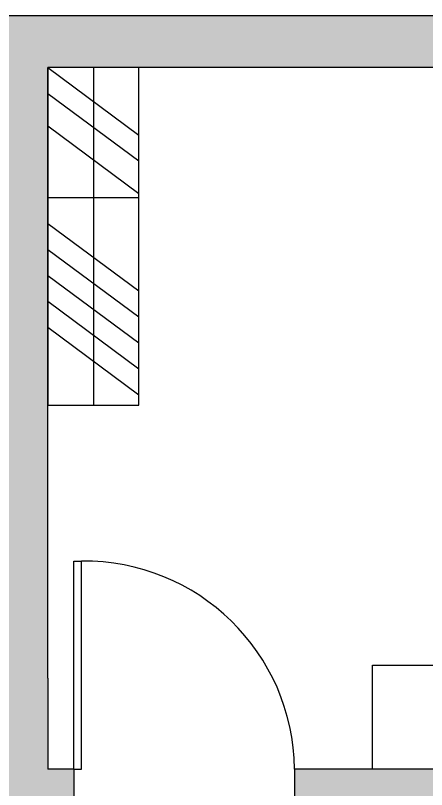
# Model space of a CAD drawing. Header units: millimetres. Extents: x -656 to 1500, y 0 to 1085.
# Drawn here: x 672.5 to 830.9, y 787.1 to 1085 of the extents above; entities that cross this region are included whole.
import ezdxf

# ---------------------------------------------------------------- set-up
doc = ezdxf.new("R2010")
doc.units = ezdxf.units.MM
for name, color, linetype, lineweight, true_color in [('1 - paredes', 7, 'Continuous', 25, 0x000000), ('2 - portas e janelas', 1, 'Continuous', 25, 0xff0000), ('4 - layouts dos objetos', 83, 'Continuous', 25, 0x63c85c)]:
    doc.layers.add(name, color=color, linetype=linetype, lineweight=lineweight, true_color=true_color)

msp = doc.modelspace()

# ---------------------------------------------------------------- hatches: boundary and pattern name
at = {"layer": '1 - paredes', "true_color": 0xa0a0a4}
h = msp.add_hatch(color=252, dxfattribs=at)
h.paths.add_polyline_path([(1030, 1065), (685, 1065), (685, 830), (685, 795), (695, 795), (695, 780), (670, 780), (670, 830), (580, 830), (580, 750), (565, 750), (565, 830), (530, 830), (530, 845), (670, 845), (670, 1065), (450, 1065), (450, 995), (435, 995), (435, 1065), (20, 1065), (20, 905), (26.29, 898.71), (13.79, 886.21), (0, 900), (0, 1085), (1045, 1085), (1045, 1030), (1030, 1030)])
h.paths.add_polyline_path([(435, 915), (450, 915), (450, 830), (435, 830), (200, 830), (200, 770), (185, 770), (185, 830), (70, 830), (56.21, 843.79), (68.71, 856.29), (80, 845), (435, 845)])
msp.add_hatch(color=252, dxfattribs=at).paths.add_polyline_path([(790, 770), (805, 770), (805, 780), (1030, 780), (1030, 760), (1045, 760), (1045, 780), (1045, 830), (1030, 830), (1030, 795), (780, 795), (780, 780), (790, 780)])

# ---------------------------------------------------------------- linework, layer by layer
at = {"layer": '1 - paredes'}
for p, q in [((0, 1085), (1045, 1085)), ((1030, 1065), (685, 1065)), ((685, 830), (685, 1065)), ((685, 830), (685, 795)), ((695, 795), (685, 795)), ((695, 795), (695, 780)), ((1030, 795), (780, 795)), ((780, 795), (780, 780))]:
    msp.add_line(p, q, dxfattribs=at)
at = {"layer": '2 - portas e janelas', "color": 14, "true_color": 0x800000}
for p, q in [((695, 795), (695, 875)), ((698, 795), (698, 875))]:
    msp.add_line(p, q, dxfattribs=at)
at = {"layer": '2 - portas e janelas', "color": 1, "true_color": 0xff0000}
for p, q in [((695, 875), (698, 875)), ((695, 795), (698, 795))]:
    msp.add_line(p, q, dxfattribs=at)
at = {"layer": '2 - portas e janelas'}
msp.add_arc((699, 794), 81.01, 0.7073, 90.7073, dxfattribs=at)
at = {"layer": '4 - layouts dos objetos'}
for p, q in [((720, 1065), (685, 1065)), ((685, 1065), (685, 935)), ((685, 1065), (720, 1039)), ((702.5, 1065), (702.5, 935)), ((720, 935), (720, 1065)), ((685, 1055), (720, 1029)), ((685, 1042.54), (720, 1016.54)), ((685, 1015), (720, 1015)), ((685, 1005), (720, 979)), ((685, 995), (720, 969)), ((685, 985), (720, 959)), ((685, 975), (720, 949)), ((685, 965), (720, 939)), ((685, 935), (720, 935)), ((810, 795), (810, 835)), ((810, 835), (990, 835)), ((990, 795), (810, 795))]:
    msp.add_line(p, q, dxfattribs=at)

doc.saveas('drawing.dxf')
